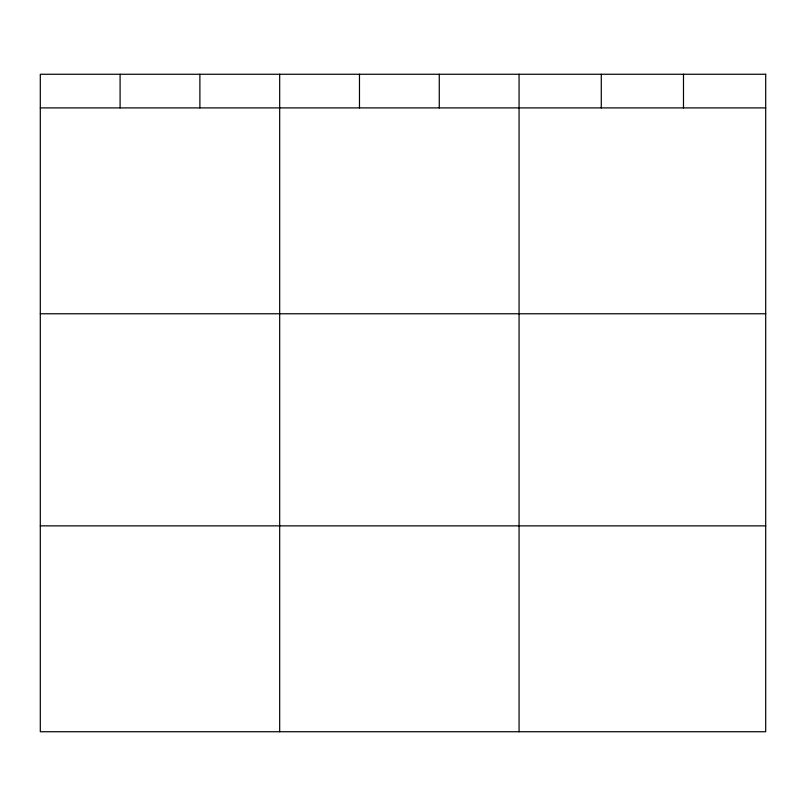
<?xml version="1.0" encoding="UTF-8"?>
<svg xmlns="http://www.w3.org/2000/svg" width="806" height="806" viewBox="0 0 806 806"><rect width="100%" height="100%" fill="white"/><g stroke="black" fill="none" stroke-linecap="round" stroke-linejoin="round"><path stroke-width="1.21" d="M40.3 107.903L765.7 107.903M40.3 313.766L765.7 313.766M40.3 525.865L765.7 525.865M683.488 74.263L683.488 107.903M601.276 74.263L601.276 107.903M519.064 74.263L519.064 731.737M439.27 74.263L439.27 107.903M359.476 74.263L359.476 107.903M279.682 74.263L279.682 731.737M199.888 74.263L199.888 107.903M120.094 74.263L120.094 107.903M765.7 74.263L40.3 74.263L40.3 731.737L765.7 731.737L765.7 74.263"/></g></svg>
